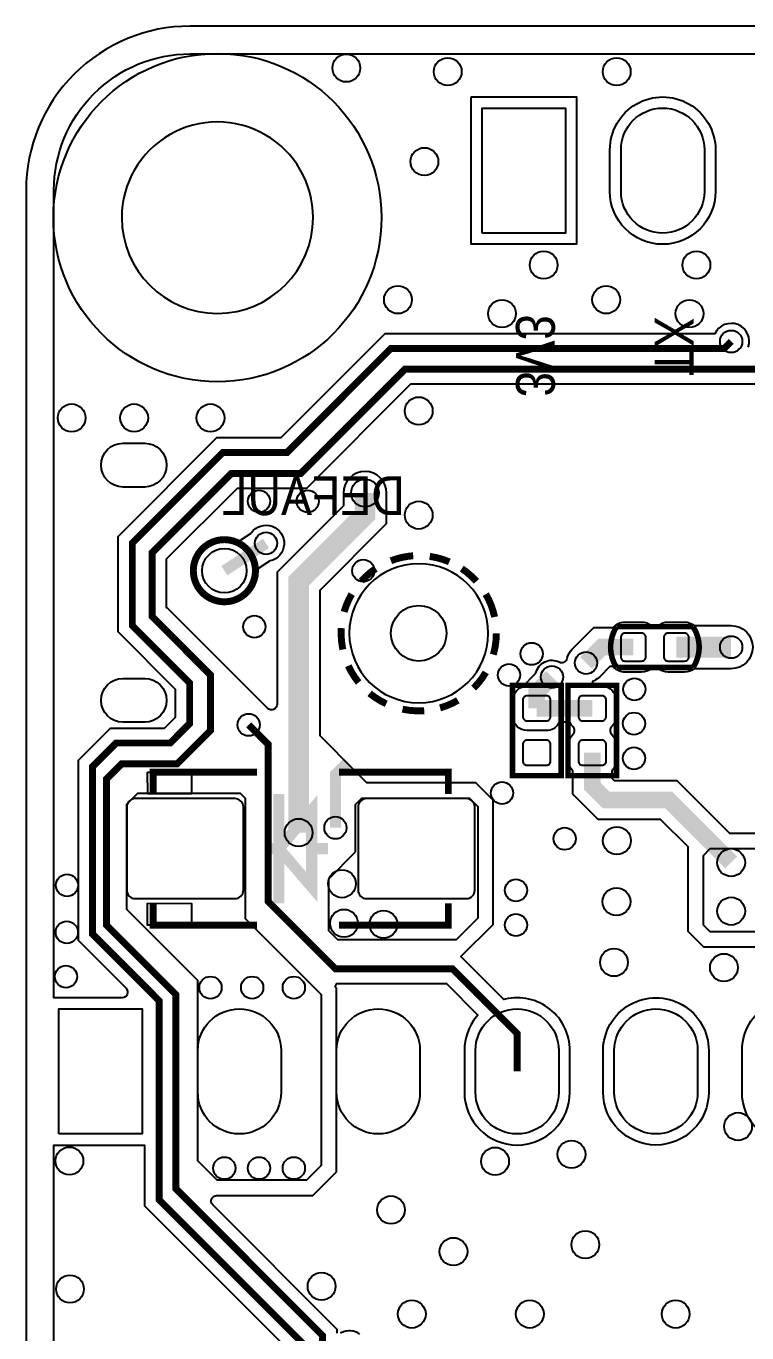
# Model space of a CAD drawing. Extents: x -3.5 to 81.5, y -3.5 to 52.5.
# Drawn here: x -3.5 to 9.69, y 28.61 to 52.5 of the extents above; entities that cross this region are included whole.
import ezdxf

# ---------------------------------------------------------------- set-up
doc = ezdxf.new("R2010")
doc.units = 0
for name, color, linetype in [('BG_OUTLINE', 254, 'CONTINUOUS'), ('BG_SILKSCREEN_BOTTOM', 6, 'CONTINUOUS'), ('ET_BOTTOM', 254, 'CONTINUOUS'), ('PG_SILKSCREEN_BOTTOM', 143, 'CONTINUOUS'), ('PIN_BOTTOM', 1, 'CONTINUOUS'), ('VC_BOTTOM', 254, 'CONTINUOUS')]:
    doc.layers.add(name, color=color, linetype=linetype)

msp = doc.modelspace()

# ---------------------------------------------------------------- linework, layer by layer
at = {"layer": 'BG_OUTLINE'}
msp.add_lwpolyline([(78.5, -3.5001, 0.414214), (81.5, -0.5001), (81.5, 49.5, 0.414214), (78.5, 52.5), (-0.5001, 52.5, 0.414217), (-3.5001, 49.5), (-3.5001, -0.5001, 0.414219), (-0.5001, -3.5001)], format="xyb", close=True, dxfattribs=at)
msp.add_lwpolyline([(1.7501, 48.9999, 1.000001), (-1.7501, 48.9999, 0.999999), (1.7501, 48.9999)], format="xyb", dxfattribs=at)
at = {"layer": 'ET_BOTTOM'}
for points in [[(9.7112, 46.6293, 0.94759), (9.0985, 46.8762), (3.0643, 46.8762), (1.1593, 44.9712), (-0.0147, 44.9712), (-1.8242, 43.1617), (-1.8242, 41.431), (-0.7752, 40.3819), (-0.7752, 39.8617), (-0.9743, 39.6626), (-1.9649, 39.6626), (-2.5507, 39.0769), (-2.5507, 35.7909), (-1.6726, 34.9131, -0.668246), (-1.7445, 34.7396), (-2.9919, 34.7396), (-2.9919, 49.5, -0.414222), (-0.5001, 51.9918), (23.5128, 51.9918)], [(2.19, 28.6106), (2.19, 28.6756), (-0.0861, 30.9514, -0.667634), (-0.0142, 31.1247), (1.7465, 31.1247), (2.1773, 31.5554), (2.1773, 34.9138), (2.1554, 34.9357), (2.1814, 34.9982), (4.192, 34.9982), (4.7668, 34.4236), (4.7374, 34.388, 0.173999), (4.5171, 33.7741), (4.5171, 33.0121, 0.999973), (6.448, 33.0121), (6.448, 33.7741, 0.482439), (5.2649, 34.7149), (5.2375, 34.7086), (4.4557, 35.4902), (5.0449, 36.0792), (5.0449, 38.3479), (4.7247, 38.6679), (2.7315, 38.6679), (2.5273, 38.8722), (2.5273, 38.8772), (1.8786, 39.526), (1.8786, 42.1899), (3.0942, 43.4053), (3.0942, 43.9649, 0.999899), (2.3058, 43.9649), (2.3058, 43.7319), (1.0907, 42.5166), (1.0907, 40.1046, -0.668235), (0.9172, 40.0327), (-0.9195, 41.8694), (-0.9291, 41.8694), (-0.9291, 42.7619), (0.3647, 44.0558), (1.6347, 44.0558), (3.5397, 45.9608), (11.5407, 45.9608)], [(17.2608, 35.6611), (8.9012, 35.6611), (8.6101, 35.9522), (8.6101, 37.4952), (8.1074, 37.9979), (6.9644, 37.9979), (6.5019, 38.4604), (6.5019, 38.8836, -0.2013), (6.4257, 39.0652), (6.4257, 39.37, -0.2013), (6.5019, 39.5516, 0.419526), (6.5019, 39.6964, -0.067703), (6.46, 39.7507), (6.4452, 39.7759), (6.2548, 39.7759), (6.24, 39.7507, -0.268072), (6.0198, 39.6235), (5.6642, 39.6235, -0.414214), (5.4097, 39.878), (5.4097, 40.1828, -0.308075), (5.5707, 40.4193), (5.5804, 40.4233), (5.8204, 40.6634), (5.824, 40.6768, -0.478036), (6.2548, 40.8772, 0.478525), (6.3983, 40.944, -0.136504), (6.492, 41.1102), (6.8857, 41.5041), (7.2393, 41.5041, -0.223818), (7.4549, 41.6057), (7.7597, 41.6057, -0.172918), (7.9367, 41.5425, 0.356819), (8.0653, 41.5425, -0.172918), (8.2423, 41.6057), (8.5471, 41.6057, -0.173489), (8.7246, 41.5422), (9.398, 41.5422, -1), (9.398, 40.7538), (8.7246, 40.7538, -0.173489), (8.5471, 40.6903), (8.2423, 40.6903, -0.172918), (8.0653, 40.7535, 0.356819), (7.9367, 40.7535, -0.172918), (7.7597, 40.6903), (7.4549, 40.6903, -0.204109), (7.2532, 40.7764), (7.2382, 40.7919), (7.1808, 40.7919), (6.9954, 40.6067, -0.090065), (6.8908, 40.5343), (6.8608, 40.5206), (6.8608, 40.4373), (7.0358, 40.4373, -0.414214), (7.2903, 40.1828), (7.2903, 39.878, -0.2013), (7.2141, 39.6964, 0.419526), (7.2141, 39.5516, -0.2013), (7.2903, 39.37), (7.2903, 39.0652, -0.2013), (7.2141, 38.8836), (7.2141, 38.7556), (7.2596, 38.7101), (8.4026, 38.7101), (9.3678, 37.7449), (15.8862, 37.7449)], [(2.6081, 28.5882, 0.282002), (2.2636, 28.6161), (2.2527, 28.6106)]]:
    msp.add_lwpolyline(points, format="xyb", dxfattribs=at)
for points in [[(4.6401, 51.2054), (6.5715, 51.2054), (6.5715, 48.5125), (4.6401, 48.5125)], [(1.8974, 31.6713), (1.6307, 31.4046), (-0.0076, 31.4046), (-0.3607, 31.7576), (-0.3607, 35.052), (-1.6586, 36.3499), (-1.6586, 38.2778), (-1.4554, 38.481), (0.414, 38.481), (0.508, 38.387), (0.508, 36.1874), (1.8974, 34.798)], [(2.5273, 37.404), (2.5273, 38.2727), (2.6429, 38.3883), (4.6088, 38.3883), (4.765, 38.2321), (4.765, 36.195), (4.3688, 35.7988), (2.1996, 35.7988), (2.0371, 35.9613), (2.0371, 36.9138)], [(16.637, 38.1), (17.526, 38.1), (17.907, 37.719), (17.907, 36.703), (17.145, 35.941), (9.017, 35.941), (8.89, 36.068), (8.89, 37.338), (9.017, 37.465), (16.002, 37.465)]]:
    msp.add_lwpolyline(points, close=True, dxfattribs=at)
for points in [[(9.1115, 49.4779, -0.999969), (7.1801, 49.4779), (7.1801, 50.2399, -1.000031), (9.1115, 50.2399)], [(0.4013, 43.0906), (0.6147, 43.2308), (0.62, 43.2384, -1.457348), (0.9591, 42.7228), (0.95, 42.7208), (0.7366, 42.5806), (0.7371, 42.5529, -3.422098), (0.3762, 43.102)], [(4.9535, 41.402, 1), (2.4125, 41.402, 1)], [(8.988, 33.0121, -0.999973), (7.0571, 33.0121), (7.0571, 33.7741, -1.000027), (8.988, 33.7741)], [(11.528, 33.0121, -0.999973), (9.5971, 33.0121), (9.5971, 33.7741, -1.000027), (11.528, 33.7741)]]:
    msp.add_lwpolyline(points, format="xyb", close=True, dxfattribs=at)
for points, const_width in [([(9.398, 46.736), (9.271, 46.609), (3.175, 46.609), (1.27, 44.704), (0.096, 44.704), (-1.557, 43.051), (-1.557, 41.5417), (-0.508, 40.4927), (-0.508, 39.751), (-0.8636, 39.3954), (-1.8542, 39.3954), (-2.2835, 38.9661), (-2.2835, 35.9016), (-1.0668, 34.685), (-1.0668, 31.0464), (1.5418, 28.4378), (1.5418, 21.5379), (2.4105, 20.6692), (34.1452, 20.6692), (35.9626, 18.8519), (35.9626, 15.6131)], 0.127), ([(11.938, 46.736), (11.43, 46.228), (3.429, 46.228), (1.524, 44.323), (0.254, 44.323), (-1.1963, 42.8727), (-1.1963, 41.7093), (-0.127, 40.64), (-0.127, 39.624), (-0.7366, 39.0144), (-1.7526, 39.0144), (-2.0295, 38.7375), (-2.0295, 36.0655), (-0.762, 34.798), (-0.762, 31.2496), (1.9228, 28.5648), (1.9228, 21.6649), (2.5578, 21.0299), (34.3101, 21.0299), (38.5026, 16.8374), (38.5026, 15.6131)], 0.127), ([(1.4846, 37.7584), (1.4846, 42.3532), (2.7, 43.5686), (2.7, 43.9649)], 0.381), ([(0.127, 42.545), (0.889, 43.0459)], 0.2032), ([(8.3947, 41.148), (9.398, 41.148)], 0.381), ([(6.7437, 40.8584), (7.0333, 41.148), (7.6073, 41.148)], 0.3048), ([(6.1201, 40.6032), (5.842, 40.325), (5.842, 40.0304)], 0.3048), ([(6.858, 40.0304), (5.842, 40.0304)], 0.3048), ([(0.5715, 39.7281), (0.9271, 39.3725), (0.9271, 36.4998), (2.1615, 35.2654), (4.3028, 35.2654), (5.4826, 34.0855), (5.4826, 33.3931)], 0.127), ([(9.398, 37.211), (8.255, 38.354), (7.112, 38.354), (6.858, 38.608), (6.858, 39.2176)], 0.3048), ([(2.3876, 39.0474), (2.159, 38.8188), (2.159, 37.846)], 0.2032)]:
    msp.add_lwpolyline(points, dxfattribs=dict(at, const_width=const_width))
msp.add_lwpolyline([(-2.9919, 16.9596), (-2.9919, 32.0467), (-1.334, 32.0467), (-1.334, 30.9357), (1.2746, 28.3271)], dxfattribs=at)
at = {"layer": 'PG_SILKSCREEN_BOTTOM'}
for points, const_width in [([(0.6949, 42.545, 1), (-0.4409, 42.545, 1), (0.6949, 42.545)], 0.127), ([(3.1732, 42.7274, -0.07412), (3.5819, 42.8183)], 0.127), ([(3.8839, 42.8076, -0.065823), (4.2423, 42.7071)], 0.127), ([(2.6322, 42.3573, -0.06133), (2.8953, 42.5836)], 0.127), ([(4.4704, 42.5834, -0.062622), (4.7384, 42.3517)], 0.127), ([(2.3178, 41.7921, -0.062516), (2.4564, 42.1175)], 0.127), ([(4.9093, 42.1173, -0.079404), (5.0711, 41.6994)], 0.127), ([(7.3025, 40.7746, -0.294158), (7.3025, 41.5214)], 0.1016), ([(8.6995, 40.7746, 0.303722), (8.6995, 41.5214)], 0.1016), ([(2.286, 41.148, -0.061691), (2.2662, 41.4965)], 0.127), ([(5.1026, 41.402, -0.069656), (5.048, 41.0121)], 0.127), ([(2.2946, 41.1046, -0.007791), (2.286, 41.148)], 0.127), ([(2.5842, 40.5028, -0.063435), (2.3937, 40.8069)], 0.127), ([(4.9093, 40.6867, -0.064419), (4.6868, 40.3982)], 0.127), ([(3.0879, 40.1129, -0.063418), (2.7838, 40.3032)], 0.127), ([(4.3983, 40.1757, -0.06253), (4.0729, 40.037)], 0.127), ([(3.7841, 39.9857, -0.070694), (3.3856, 40.0136)], 0.127)]:
    msp.add_lwpolyline(points, format="xyb", dxfattribs=dict(at, const_width=const_width))
for points, const_width in [([(8.6995, 41.5214), (7.3025, 41.5214)], 0.1016), ([(7.3025, 40.7746), (8.6995, 40.7746)], 0.1016), ([(6.2865, 38.7985), (6.2865, 40.4495), (5.3975, 40.4495), (5.3975, 38.7985), (6.2865, 38.7985)], 0.1016), ([(6.4135, 40.4495), (6.4135, 38.7985), (7.3025, 38.7985), (7.3025, 40.4495), (6.4135, 40.4495)], 0.1016), ([(-1.176, 38.4647), (-1.176, 38.865), (0.7239, 38.865)], 0.127), ([(2.224, 38.865), (4.224, 38.865), (4.224, 38.4647)], 0.127), ([(1.124, 38.465), (1.124, 36.465)], 0.2032), ([(0.9241, 37.465), (1.124, 37.465), (1.7239, 38.165), (1.7239, 36.765), (1.124, 37.465)], 0.2032), ([(2.0241, 37.465), (1.7236, 37.465)], 0.2032), ([(0.7239, 36.065), (-1.176, 36.065), (-1.176, 36.4653)], 0.127), ([(4.224, 36.4653), (4.224, 36.065), (2.224, 36.065)], 0.127)]:
    msp.add_lwpolyline(points, dxfattribs=dict(at, const_width=const_width))
for points in [[(-1.2764, 38.865), (-0.476, 38.8643), (-0.476, 38.465), (-1.2761, 38.465)], [(-1.2764, 36.4655), (-0.476, 36.4647), (-0.476, 36.065), (-1.2764, 36.065)]]:
    msp.add_lwpolyline(points, close=True, dxfattribs=at)
at = {"layer": 'PIN_BOTTOM'}
for points in [[(4.8438, 48.7159), (4.8438, 51.0019), (6.3678, 51.0019), (6.3678, 48.7159)], [(-2.8994, 32.2501), (-2.8994, 34.5361), (-1.3754, 34.5361), (-1.3754, 32.2501)]]:
    msp.add_lwpolyline(points, close=True, dxfattribs=at)
for points in [[(8.9078, 50.2399), (8.9078, 49.4779, -1), (7.3838, 49.4779), (7.3838, 50.2399, -1)], [(-1.3302, 44.075), (-1.73, 44.075, -1), (-1.73, 44.8751), (-1.3302, 44.8751, -1)], [(7.8359, 41.3258, 0.414214), (7.7597, 41.402), (7.4549, 41.402, 0.414214), (7.3787, 41.3258), (7.3787, 40.9702, 0.414214), (7.4549, 40.894), (7.7597, 40.894, 0.414214), (7.8359, 40.9702)], [(8.6233, 41.3258, 0.414214), (8.5471, 41.402), (8.2423, 41.402, 0.414214), (8.1661, 41.3258), (8.1661, 40.9702, 0.414214), (8.2423, 40.894), (8.5471, 40.894, 0.414214), (8.6233, 40.9702)], [(-1.3302, 39.7749), (-1.73, 39.7749, -1), (-1.73, 40.575), (-1.3302, 40.575, -1)], [(5.6642, 40.259, 0.414214), (5.588, 40.1828), (5.588, 39.878, 0.414214), (5.6642, 39.8018), (6.0198, 39.8018, 0.414214), (6.096, 39.878), (6.096, 40.1828, 0.414214), (6.0198, 40.259)], [(7.0358, 39.8018, 0.414214), (7.112, 39.878), (7.112, 40.1828, 0.414214), (7.0358, 40.259), (6.6802, 40.259, 0.414214), (6.604, 40.1828), (6.604, 39.878, 0.414214), (6.6802, 39.8018)], [(5.6642, 39.4462, 0.414214), (5.588, 39.37), (5.588, 39.0652, 0.414214), (5.6642, 38.989), (6.0198, 38.989, 0.414214), (6.096, 39.0652), (6.096, 39.37, 0.414214), (6.0198, 39.4462)], [(7.0358, 38.989, 0.414214), (7.112, 39.0652), (7.112, 39.37, 0.414214), (7.0358, 39.4462), (6.6802, 39.4462, 0.414214), (6.604, 39.37), (6.604, 39.0652, 0.414214), (6.6802, 38.989)], [(0.474, 36.703), (0.474, 38.227, 0.414214), (0.3216, 38.3794), (-1.5072, 38.3794, 0.414214), (-1.6596, 38.227), (-1.6596, 36.703, 0.414214), (-1.5072, 36.5506), (0.3216, 36.5506, 0.414214)], [(4.7076, 36.703), (4.7076, 38.227, 0.414214), (4.5552, 38.3794), (2.7264, 38.3794, 0.414214), (2.574, 38.227), (2.574, 36.703, 0.414214), (2.7264, 36.5506), (4.5552, 36.5506, 0.414214)], [(1.1646, 33.7741), (1.1646, 33.0121, -1), (-0.3594, 33.0121), (-0.3594, 33.7741, -1)], [(3.7046, 33.7741), (3.7046, 33.0121, -1), (2.1806, 33.0121), (2.1806, 33.7741, -1)], [(6.2446, 33.7741), (6.2446, 33.0121, -1), (4.7206, 33.0121), (4.7206, 33.7741, -1)], [(8.7846, 33.7741), (8.7846, 33.0121, -1), (7.2606, 33.0121), (7.2606, 33.7741, -1)]]:
    msp.add_lwpolyline(points, format="xyb", close=True, dxfattribs=at)
for centre, radius in [((0, 48.9999), 3), ((0.127, 42.545), 0.4064), ((3.683, 41.402), 0.508)]:
    msp.add_circle(centre, radius, dxfattribs=at)
at = {"layer": 'VC_BOTTOM'}
for centre, radius in [((2.3571, 51.7334), 0.254), ((4.2139, 51.6674), 0.254), ((7.305, 51.6674), 0.254), ((3.7871, 50.024), 0.254), ((5.969, 48.133), 0.254), ((8.763, 48.133), 0.254), ((3.302, 47.498), 0.254), ((7.112, 47.498), 0.254), ((5.207, 47.244), 0.254), ((8.636, 47.244), 0.254), ((9.398, 46.736), 0.2032), ((3.683, 45.466), 0.254), ((-2.667, 45.339), 0.254), ((-1.524, 45.339), 0.254), ((-0.127, 45.339), 0.254), ((2.7, 43.9649), 0.254), ((0.762, 43.815), 0.2032), ((1.651, 43.815), 0.2032), ((3.683, 43.561), 0.254), ((0.889, 43.0459), 0.2032), ((2.667, 42.545), 0.2032), ((0.6756, 41.5214), 0.2032), ((9.398, 41.148), 0.2032), ((5.748, 41.0261), 0.2032), ((6.7437, 40.8584), 0.2032), ((5.334, 40.64), 0.2032), ((6.1201, 40.6032), 0.2032), ((7.6281, 40.3779), 0.2032), ((0.5715, 39.7281), 0.2032), ((7.62, 39.751), 0.2032), ((7.62, 39.116), 0.2032), ((5.207, 38.481), 0.2032), ((1.4846, 37.7584), 0.254), ((2.159, 37.846), 0.2032), ((6.3525, 37.6453), 0.2032), ((7.3076, 37.6098), 0.254), ((9.398, 37.211), 0.254), ((2.2784, 36.8224), 0.254), ((-2.7508, 36.7944), 0.2032), ((5.461, 36.703), 0.2032), ((7.3, 36.4947), 0.254), ((9.398, 36.322), 0.254), ((2.3165, 36.101), 0.254), ((3.0378, 36.0807), 0.254), ((-2.7559, 35.9334), 0.2032), ((5.461, 36.068), 0.2032), ((7.2542, 35.3847), 0.254), ((9.2659, 35.2908), 0.254), ((-2.7711, 35.1257), 0.2032), ((-0.127, 34.925), 0.2032), ((0.635, 34.925), 0.2032), ((1.397, 34.925), 0.2032), ((9.525, 32.385), 0.254), ((-2.7076, 31.7563), 0.254), ((6.477, 31.877), 0.254), ((0.127, 31.623), 0.2032), ((0.762, 31.623), 0.2032), ((1.397, 31.623), 0.2032), ((5.08, 31.75), 0.254), ((3.175, 30.861), 0.254), ((4.318, 30.099), 0.254), ((6.731, 30.226), 0.254), ((-2.6975, 29.4145), 0.254), ((1.905, 29.464), 0.254), ((3.556, 28.956), 0.254), ((5.715, 28.956), 0.254), ((8.382, 28.956), 0.254)]:
    msp.add_circle(centre, radius, dxfattribs=at)

# ---------------------------------------------------------------- texts
at = {"layer": 'BG_SILKSCREEN_BOTTOM', "text_generation_flag": 2, "width": 0.892857}
for s, p in [('3V3', (5.461, 45.72)), ('TX', (8.001, 46.101))]:
    msp.add_text(s, height=0.7112, rotation=270, dxfattribs=at).set_placement(p)
msp.add_text('DEFAUL', height=0.7112, dxfattribs=at).set_placement((3.429, 43.561))

doc.saveas('drawing.dxf')
